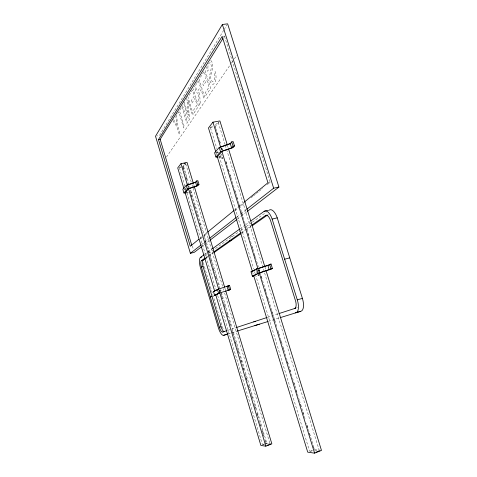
<?xml version="1.0" encoding="UTF-8"?>
<svg xmlns="http://www.w3.org/2000/svg" width="477" height="477" viewBox="0 0 477 477"><rect width="100%" height="100%" fill="white"/><g stroke="black" fill="none" stroke-linecap="round" stroke-linejoin="round"><path stroke-width="0.36" stroke-dasharray="2.38 1.79" d="M196.417 83.445C195.224 85.687 195.618 88.853 197.329 90.702L198.152 90.391L200.346 87.094L198.301 80.434L196.792 82.843M223.767 30.194L159.413 135.546L156.82 136.005M224.154 29.562L226.867 25.12M223.641 37.331L224.423 36.067L222.741 36.282M181.099 108.124L179.453 110.742L184.366 126.989L183.687 127.985L178.792 111.791L177.176 114.373L176.687 112.757M189.142 95.293L192.458 90.022L194.288 96.02L191.158 100.868L191.855 103.163L194.998 98.351L197.031 105.006L193.507 110.241L194.211 112.536L198.527 106.204L193.143 88.591M200.441 77.292L204.15 71.383L206.1 77.715L202.594 83.147L203.339 85.574L206.857 80.178L209.027 87.208L205.08 93.069L205.825 95.495L210.661 88.4L204.663 68.956M166.443 157.076L230.975 63.757M231.399 63.143L232.663 61.318M234.35 58.874L236.884 55.219M182.834 166.539L185.064 163.7M215.312 125.26L217.595 122.356M181.701 167.117L183.693 166.723L185.797 164.064M218.991 122.1L215.318 126.745L220.779 144.519M220.487 155.317L221.555 158.787L222.938 157.285M190.502 193.644L191.521 192.535L189.393 192.589M200.06 238.285L203.512 235.459M204.084 234.988L206.964 232.639M234.583 210.053L239.186 206.291M239.764 205.82L243.789 202.522M200.584 238.858L203.458 236.52M204.037 236.049L207.489 233.247M235.101 210.798L245.452 202.379M251.206 197.705L252.935 196.303M253.508 195.838L255.809 193.966M256.387 193.495L258.683 191.629M259.261 191.158L262.714 188.355M267.317 184.611L270.191 182.274L224.423 36.067M201.521 244.6L203.864 242.769M204.454 242.31L209.147 238.643M236.711 217.101L240.229 214.346M240.813 213.887L246.09 209.761M201.902 246.448L203.673 245.112M204.257 244.635L209.552 240.581M237.176 219.241L240.712 216.552M241.29 216.069L246.591 212.021M204.693 254.348L211.889 249.137M240.104 228.721L244.916 225.245M245.518 224.81L249.721 221.763M205.104 255.94L208.085 253.812M208.682 253.382L240.36 230.749M240.963 230.319L245.768 226.885M246.365 226.456L251.773 222.592M252.375 222.163L266.19 212.289M205.7 257.604L208.711 255.481M209.314 255.058L212.927 252.512M241.255 232.543L246.084 229.145M246.687 228.716L250.914 225.74M206.237 258.009L208.061 256.733M208.664 256.31L213.517 252.905M241.434 233.336L245.077 230.779M245.685 230.355L251.761 226.092M257.431 271.037L259.053 270.197L259.721 272.367M220.726 294.249L221.918 293.653M309.758 451.373L312.465 450.312M310.444 451.463L312.477 450.67M262.857 444.713L264.175 444.218M264.836 443.968L266.81 443.228L271.133 443.795M263.155 444.856L264.341 444.409M296.503 307.886L297.022 307.707A7.191 3.095 73.2 0 0 297.38 307.444M227.732 330.37L235.847 327.759M267.633 317.342L278.252 313.806M228.03 333.942L236.902 331.211M268.253 321.385L279.671 317.867M257.711 270.56L259.053 270.197L257.055 270.572M230.635 236.795L232.549 236.324M267.955 182.763L270.191 182.274M189.798 190.979L190.979 190.728M219.438 290.219L220.803 289.927L221.364 291.793M221.555 158.787L222.902 158.525L221.62 154.357L220.279 154.62M179.239 167.248L180.676 166.968M179.71 167.51L181.039 167.248M257.711 275.169L259.041 274.907L257.413 275.718L258.755 275.354L258.26 273.732M210.285 127.15L213.714 126.542M209.838 127.723L213.261 127.109M185.142 192.696L188.689 192.607M186.078 192.899L188.916 192.827M184.044 189.041L186.179 188.999M184.271 189.268L185.696 189.238M218.681 156.784L222.187 156.933M218.716 157.112L222.234 157.255M216.015 152.813L218.126 152.92M216.683 152.515L218.084 152.586M320.782 450.348L314.498 449.519L306.419 423.212M268.134 444.004L266.124 443.735L264.836 439.46M314.528 450.228L317.306 450.604M210.756 60.358C216.725 66.798 207.286 75.39 212.229 81.549L212.992 81.478C215.33 79.265 215.032 75.616 214.262 72.766L215.205 71.681C216.26 75.754 217.029 81.388 213.338 84.334L212.736 84.399C204.681 79.087 214.537 68.754 210.071 62.612L208.705 63.578L208.121 64.896L207.865 67.281L208.342 70.167L207.441 71.264L206.696 66.869M172.853 120.693L176.991 126.822L179.286 134.442L179.936 133.488L177.629 125.845L176.556 114.73M173.527 119.554L176.699 124.491L175.852 116.567M227.368 145.139L228.244 147.983M264.878 266.834L265.975 270.387M218.275 122.488L225.061 144.519M225.275 145.235L226.372 148.788M226.587 149.498L319.179 450.175M221.871 148.073L222.526 150.207M226.02 161.584L258.355 266.804M259.226 269.648L259.882 271.777M260.102 272.492L276.922 327.234M277.799 330.078L299.204 399.75M299.425 400.465L305.542 420.368M215.187 126.775L216.063 129.625M216.934 132.469L217.81 135.313M219.342 140.292L220.213 143.136M221.745 148.114L222.401 150.249M225.895 161.625L226.772 164.47M228.298 169.448L229.175 172.292M230.045 175.137L230.922 177.987M234.857 190.788L235.727 193.632M236.604 196.476L237.474 199.32M239.007 204.299L239.883 207.143M241.41 212.122L242.286 214.966M247.968 233.456L248.839 236.3M252.118 246.973L252.989 249.817M254.521 254.796L255.398 257.64M259.112 269.732L259.768 271.86M261.074 276.129L261.951 278.973M265.23 289.64L266.1 292.484M267.633 297.463L268.509 300.307M271.783 310.98L272.659 313.824M274.186 318.803L275.062 321.647M278.341 332.314L279.212 335.158M280.744 340.137L281.615 342.981M283.147 347.96L284.024 350.804M287.297 361.471L288.174 364.321M289.706 369.299L290.576 372.143M293.856 382.81L294.726 385.654M296.259 390.633L297.135 393.477M300.409 404.144L301.285 406.988M302.812 411.967L303.688 414.811M306.967 425.484L308.059 429.038M309.37 433.307L310.247 436.151M313.52 446.818L314.397 449.662M220.958 147.763L221.829 150.607M258.325 269.422L258.981 271.556M220.803 147.787L221.572 150.261M258.099 269.207L258.886 271.777M199.07 79.033L204.651 97.219L203.828 98.429L201.085 89.491L199.541 92.669L200.268 103.646L199.273 105.107L198.539 96.491L198.67 92.812L197.305 93.182L196.077 91.822L194.634 86.063M256.089 271.395L256.471 272.629M210.5 127.866L216.826 148.508M217.703 151.352L218.138 152.777M219.229 156.337L253.698 268.801M254.569 271.646L255.225 273.78M255.439 274.496L309.543 451.021M215.98 152.479L216.63 154.602M252.75 272.611L253.192 274.036M187.747 96.259L193.173 114.069L192.469 115.094L187.884 100.033L189.59 119.316L188.862 120.389L183.144 101.547M184.229 101.905L188.308 115.321L186.787 98.232M182.536 105.626L187.586 122.267L186.883 123.293L181.439 105.328M193.716 184.551L194.145 185.976M224.84 287.864L225.484 289.998M185.726 163.85L191.736 183.83M191.951 184.545L192.809 187.395M193.03 188.111L223.099 288.007M223.314 288.722L223.743 290.147M224.601 293.003L269.928 443.562M183.693 166.723L219.897 287.16M221.4 292.145L266.81 443.228M183.049 167.254L184.545 172.239M184.76 172.954L186.901 180.079M187.759 182.929L188.397 185.064M188.612 185.78L189.041 187.205M190.114 190.764L200.602 225.687M201.461 228.537L202.958 233.521M203.816 236.371L206.601 245.637M206.815 246.347L209.594 255.612M209.808 256.328L211.949 263.453M212.164 264.163L216.874 279.838M217.733 282.688L219.658 289.104M219.873 289.819L220.302 291.244M221.161 294.094L222.658 299.079M223.516 301.929L225.657 309.054M226.509 311.904L228.012 316.895M228.865 319.745L231.011 326.87M231.864 329.72L234.004 336.845M234.219 337.561L237.003 346.827M237.218 347.536L238.929 353.236M239.788 356.086L244.284 371.052M245.142 373.902L247.712 382.453M248.565 385.303L253.06 400.269M253.919 403.119L256.06 410.244M256.918 413.094L258.415 418.085M259.273 420.935L260.985 426.635M261.843 429.485L263.984 436.61M182.941 167.421L183.8 170.271M185.941 177.408L186.799 180.258M188.516 185.964L188.946 187.395M191.301 195.242L192.159 198.092M194.3 205.229L195.159 208.079M196.661 213.076L197.52 215.926M199.66 223.063L200.519 225.913M205.021 240.897L205.879 243.753M208.02 250.884L208.878 253.74M210.375 258.731L211.233 261.587M213.38 268.718L214.239 271.574M215.735 276.565L216.594 279.421M219.808 290.123L220.237 291.548M221.739 296.539L222.592 299.395M224.095 304.386L224.953 307.242M227.094 314.373L227.952 317.229M229.455 322.225L230.313 325.075M232.454 332.213L233.313 335.063M235.453 342.2L236.312 345.05M237.814 350.046L238.673 352.897M240.813 360.034L241.672 362.884M243.169 367.88L244.027 370.73M246.174 377.867L247.032 380.718M248.529 385.714L250.031 390.711M251.528 395.701L252.387 398.557M254.533 405.688L255.392 408.545M256.888 413.535L257.747 416.391M259.887 423.522L260.746 426.378M262.249 431.369L263.751 436.366M265.248 441.356L266.536 445.637M220.183 292.115L219.623 290.255L220.803 289.927L219.611 290.541L219.98 291.781M187.813 186.394L188.558 188.874M219.056 290.41L219.629 292.329M179.453 167.964L185.219 187.199M185.434 187.908L185.863 189.333M186.93 192.899L215.771 289.068M217.697 295.478L262.559 445.077M192.35 245.935L193.412 249.495M223.099 328.802A8.884 2.94 73.7 0 1 222.324 326.572L204.341 266.482A9.355 3.089 75.5 0 1 203.5 262.046M268.408 214.716A7.835 3.339 76.6 0 1 268.849 214.763"/><path stroke-width="0.72" d="M247.169 211.538L278.92 187.085L227.642 23.85L222.36 24.476L155.52 136.237L190.377 253.311L194.264 252.345L201.324 246.925M198.909 239.227L190.275 246.281L158.489 139.624L222.175 36.353L267.955 182.763L244.367 202.051M158.489 139.624L160.171 139.32L222.854 38.589M193.286 183.126L187.062 162.466L180.986 163.659L177.718 167.904L183.913 188.6M227.147 144.424L219.909 120.943L212.933 122.166L208.467 127.967L215.884 152.193M221.954 151.501L217.279 156.724L215.902 156.999L220.553 151.769L232.985 147.59L234.499 145.95L233.152 141.58L231.744 141.848L230.248 143.511L219.223 147.435L214.602 152.747L215.902 156.999L218.013 157.082M188.558 188.874L185.142 192.696L183.943 192.952L182.846 189.291L186.221 185.41L195.552 182.154L196.643 180.944L197.86 180.688L198.992 184.438L197.895 185.631L187.342 189.13L183.943 192.952L185.362 192.917M198.992 184.438L197.77 184.694L196.679 185.887L187.342 189.13L186.221 185.41L196.101 182.136M234.499 145.95L233.098 146.218L231.589 147.858L220.553 151.769L219.223 147.435M205.098 258.027L201.264 260.794A5.986 1.944 75.5 0 0 201.377 267.078L219.623 328.087A5.48 1.783 73.7 0 0 222.509 332.075L224.524 331.467L224.22 331.563A5.474 1.795 73.7 0 1 221.328 327.58L203.083 266.631A5.98 1.956 75.5 0 1 202.981 260.359L205.635 258.433M207.537 232.168L234.01 210.524M190.377 253.311L200.936 245.059M209.731 238.184L236.121 217.554M246.681 209.308L273.655 188.218L278.908 187.05M210.13 240.098L236.598 219.724M227.785 334.055L223.785 335.265A8.908 2.892 73.7 0 1 218.365 327.747L200.376 267.508A9.373 3.041 75.5 0 1 200.495 257.383L204.096 254.778M212.492 248.702L239.502 229.157M250.926 220.893L264.151 211.323L268.473 210.309M213.529 252.089L240.652 232.973M251.516 225.317L265.826 215.312A7.841 3.321 76.6 0 1 270.537 220.469L295.716 301.476A7.197 3.077 73.2 0 1 294.864 308.351L294.351 308.53L295.424 308.208M214.125 252.482L240.825 233.76M252.369 225.669L267.561 215.02L265.397 215.532M213.469 291.56L217.452 289.467L229.509 285.437L230.677 289.306L229.383 289.944L218.603 293.307L214.602 295.335L213.469 291.56L218.669 289.134L217.452 289.467L218.603 293.307L219.819 292.967L214.602 295.335L215.968 295.03M252.941 271.163L255.117 270.024L253.734 270.399M256.787 269.147L268.533 265.17M229.383 289.944L228.173 290.284L227.01 286.433L229.509 285.437M267.853 265.319L271.014 264.031L272.421 268.563L257.884 273.44L252.375 276.225L251.027 271.818L256.507 268.945L267.853 265.319L269.243 269.827L270.632 269.451M269.243 264.944L271.014 264.031M259.279 273.059L252.375 276.225L253.71 275.962M228.173 290.284L230.677 289.306M272.421 268.563L257.884 273.44L256.507 268.945L257.902 268.569M315.959 452.238L319.393 450.884M253.627 275.462L307.731 452.166L314.587 453.15L321.48 450.437L265.975 270.387M215.556 294.196L260.877 445.458L265.832 446.168L271.854 443.89L225.699 290.708M267.138 445.411L270.143 444.278M220.618 147.166L230.957 143.494M222.807 331.98L227.028 330.597M236.169 327.604L267.048 317.479M278.95 313.574L295.8 308.112M223.785 335.265L228.03 333.942M237.218 331.074L267.752 321.587M280.208 317.652L300.707 311.302A11.663 5.068 73.2 0 0 302.406 298.369L277.244 217.84A12.241 5.271 76.6 0 0 269.195 210.142M300.707 311.302L295.686 312.823A11.698 5.003 73.2 0 0 297.308 299.872L272.134 219.068A12.277 5.199 76.6 0 0 264.151 211.323M254.885 325.558L259.339 324.211M253.752 321.838L255.666 321.265M219.36 327.276L221.066 326.769M297.308 299.872L302.406 298.369M216.588 294.327L217.792 293.993M210.315 296.992L212.021 296.521M227.01 286.433L228.221 286.099M252.399 271.449L251.027 271.818L252.363 271.568M284.65 259.226L289.748 257.86M201.377 267.078L203.083 266.631M201.485 260.573L203.208 260.138M200.495 257.383L201.831 257.043M229.187 241.052L231.106 240.575M272.134 219.068L277.244 217.84M185.625 191.056L186.835 190.8M197.895 185.631L196.679 185.887L195.552 182.154M184.05 163.42L185.511 163.134M232.985 147.59L231.589 147.858L230.248 143.511M222.36 24.476L273.655 188.218M231.744 141.848L233.098 146.218M269.618 264.401L271.019 268.939M228.686 149.408L264.657 266.118M212.933 122.166L220.589 147.077M221.9 151.346L257.968 268.795M259.065 272.355L314.587 453.15M217.196 156.468L252.536 271.896M196.643 180.944L197.77 184.694M228.292 285.771L229.455 289.64M194.36 186.692L224.625 287.148M180.986 163.659L187.413 185.058M188.487 188.63L218.693 289.217M219.766 292.783L265.832 446.168M184.987 192.165L214.704 291.34M160.171 139.32L191.742 245.16M227.404 334.168A8.884 2.94 73.7 0 1 226.974 334.127"/></g></svg>
